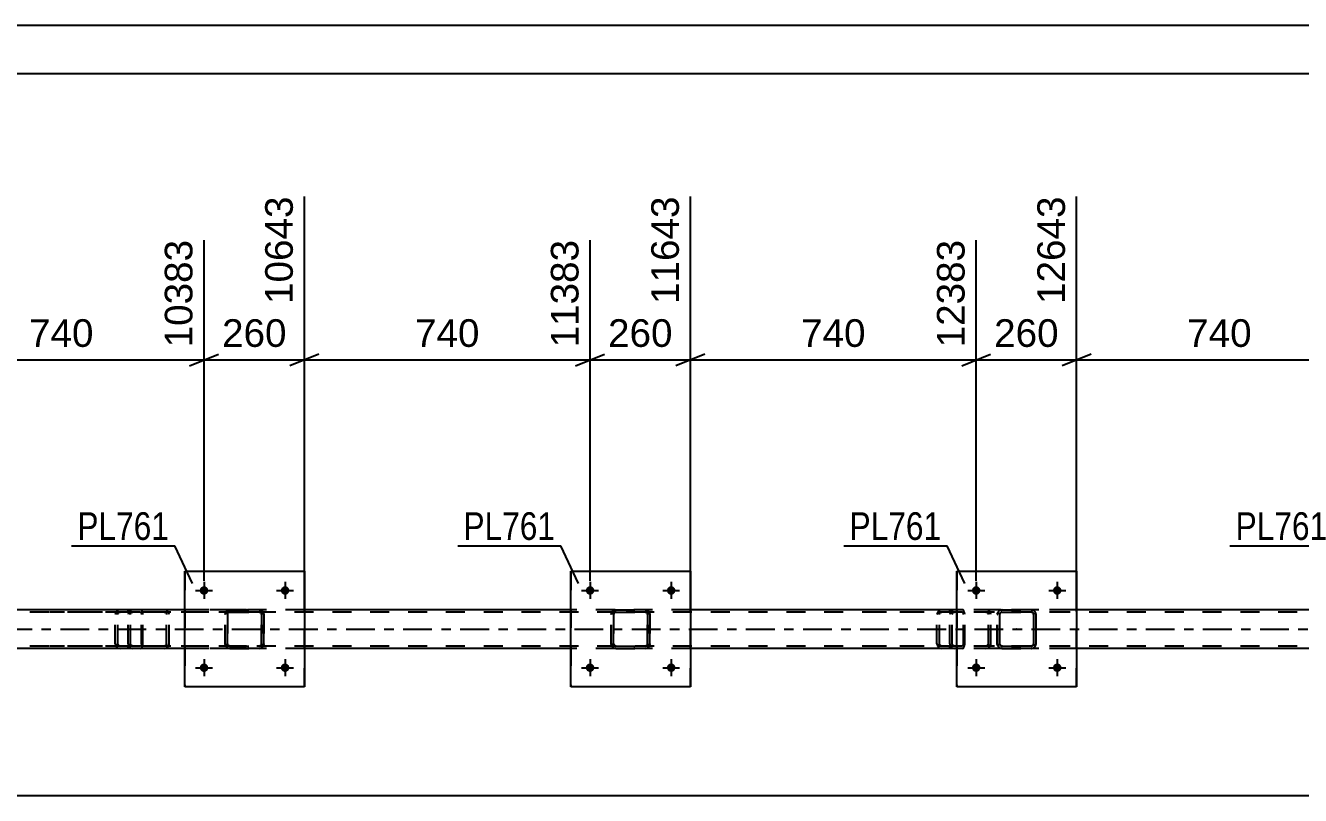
# Model space of a CAD drawing. Header units: millimetres. Extents: x -47 to 794, y -421 to 173.
# Drawn here: x 394.3 to 526.4, y 93.6 to 173.4 of the extents above; entities that cross this region are included whole.
import ezdxf

# ---------------------------------------------------------------- set-up
doc = ezdxf.new("R2010")
doc.units = ezdxf.units.MM
doc.linetypes.add('DXK_LINE_DOT2', pattern=[3.9198, 1.9599, -1.9599])
doc.linetypes.add('DXK_LINE_DOT3', pattern=[5.9187, 2.979, -0.9799, 0.9799, -0.9799])
doc.styles.add('Arial', font='arial.ttf', dxfattribs={"height": 0.2})
doc.styles.add('Arial Narrow', font='ARIALN.TTF', dxfattribs={"height": 0.2})

# ---------------------------------------------------------------- blocks, each defined once
blk = doc.blocks.new('Unknown-203724041-1113')
at = {"color": 5, "linetype": 'Continuous'}
for p, q in [((793.51, 173.4), (-47.49, 173.4)), ((788.51, 168.4), (-42.49, 168.4))]:
    blk.add_line(p, q, dxfattribs=at)
blk = doc.blocks.new('Part-203724041-2615 - 2543')
at = {"color": 7, "linetype": 'DXK_LINE_DOT2'}
for p, q in [((495.01, 112.38), (495.05, 112.56)), ((495.01, 112.38), (495.02, 112.38)), ((495.01, 109.34), (495.01, 112.38)), ((495.05, 112.56), (495.02, 112.38)), ((495.02, 109.34), (495.02, 112.38)), ((495.27, 112.47), (495.25, 112.38)), ((495.26, 112.38), (495.25, 112.38)), ((495.25, 112.38), (495.25, 109.34)), ((495.26, 112.38), (495.28, 112.47)), ((495.26, 109.34), (495.26, 112.38)), ((495.32, 112.55), (495.27, 112.47)), ((495.28, 112.47), (495.33, 112.55)), ((495.31, 112.82), (495.49, 112.86)), ((495.5, 112.86), (495.31, 112.82)), ((495.4, 112.6), (495.32, 112.55)), ((495.33, 112.55), (495.41, 112.6)), ((495.49, 112.62), (495.4, 112.6)), ((495.41, 112.6), (495.5, 112.62)), ((495.5, 112.86), (495.49, 112.86)), ((495.49, 112.86), (498.53, 112.86)), ((495.49, 112.62), (495.5, 112.62)), ((498.53, 112.62), (495.49, 112.62)), ((495.5, 112.86), (498.54, 112.86)), ((495.5, 112.62), (498.54, 112.62)), ((498.53, 112.86), (498.54, 112.86)), ((498.53, 112.86), (498.72, 112.82)), ((498.54, 112.62), (498.53, 112.62)), ((498.63, 112.6), (498.53, 112.62)), ((498.72, 112.82), (498.54, 112.86)), ((498.54, 112.62), (498.63, 112.6)), ((498.63, 112.6), (498.63, 112.6)), ((498.63, 112.6), (498.71, 112.55)), ((498.7, 112.55), (498.63, 112.6)), ((498.76, 112.47), (498.7, 112.55)), ((498.71, 112.55), (498.76, 112.47)), ((498.76, 112.47), (498.78, 112.38)), ((498.77, 112.38), (498.76, 112.47)), ((498.78, 112.38), (498.77, 112.38)), ((498.77, 112.38), (498.77, 109.34)), ((498.78, 109.34), (498.78, 112.38)), ((498.98, 112.56), (499.01, 112.38)), ((499.02, 112.38), (498.98, 112.56)), ((499.02, 112.38), (499.01, 112.38)), ((499.01, 112.38), (499.01, 109.34)), ((499.02, 109.34), (499.02, 112.38)), ((495.02, 109.34), (495.01, 109.34)), ((495.05, 109.15), (495.01, 109.34)), ((495.02, 109.34), (495.05, 109.15)), ((495.25, 109.34), (495.26, 109.34)), ((495.25, 109.34), (495.27, 109.25)), ((495.28, 109.24), (495.26, 109.34)), ((495.27, 109.25), (495.32, 109.17)), ((495.33, 109.17), (495.28, 109.24)), ((495.31, 108.89), (495.31, 108.89)), ((495.49, 108.86), (495.31, 108.89)), ((495.31, 108.89), (495.5, 108.86)), ((495.32, 109.17), (495.4, 109.12)), ((495.41, 109.11), (495.33, 109.17)), ((495.4, 109.12), (495.49, 109.1)), ((495.5, 109.1), (495.41, 109.11)), ((495.5, 109.1), (495.49, 109.1)), ((495.49, 109.1), (498.53, 109.1)), ((495.5, 108.86), (495.49, 108.86)), ((495.49, 108.86), (498.53, 108.86)), ((495.5, 109.1), (498.54, 109.1)), ((495.5, 108.86), (498.54, 108.86)), ((498.53, 109.1), (498.63, 109.12)), ((498.53, 109.1), (498.54, 109.1)), ((498.72, 108.89), (498.53, 108.86)), ((498.53, 108.86), (498.54, 108.86)), ((498.63, 109.11), (498.54, 109.1)), ((498.54, 108.86), (498.72, 108.89)), ((498.71, 109.17), (498.63, 109.11)), ((498.63, 109.12), (498.7, 109.17)), ((498.7, 109.17), (498.76, 109.25)), ((498.76, 109.24), (498.71, 109.17)), ((498.78, 109.34), (498.76, 109.24)), ((498.76, 109.25), (498.77, 109.34)), ((498.77, 109.34), (498.78, 109.34)), ((499.01, 109.34), (498.98, 109.15)), ((498.98, 109.15), (499.02, 109.34)), ((499.01, 109.34), (499.02, 109.34))]:
    blk.add_line(p, q, dxfattribs=at)
at = {"color": 7, "linetype": 'DXK_LINE_DOT3'}
blk.add_line((497.02, 110.86), (497.01, 110.86), dxfattribs=at)
at = {"color": 7, "linetype": 'DXK_LINE_DOT2'}
for centre, start, end in [((495.49, 112.38), 112.5, 157.5), ((495.5, 112.38), 112.5, 157.5), ((498.53, 112.38), 22.5, 67.5), ((498.54, 112.38), 22.5, 67.5), ((495.49, 109.34), 202.5, 247.5), ((495.5, 109.34), 202.5, 247.5), ((498.53, 109.34), 292.5, 337.5), ((498.54, 109.34), 292.5, 337.5)]:
    blk.add_arc(centre, 0.48, start, end, dxfattribs=at)
blk = doc.blocks.new('Bolt-203724041-2624 - 2543')
at = {"linetype": 'Continuous'}
for points in [[(492.38, 106.86), (492.39, 106.95), (492.42, 107.04), (492.46, 107.12), (492.52, 107.18), (492.6, 107.24), (492.68, 107.28), (492.77, 107.29), (492.86, 107.29), (492.95, 107.28), (493.04, 107.24), (493.11, 107.18), (493.17, 107.12), (493.22, 107.04), (493.25, 106.95), (493.26, 106.86), (493.25, 106.77), (493.22, 106.68), (493.17, 106.6), (493.11, 106.53), (493.04, 106.48), (492.95, 106.44), (492.86, 106.42), (492.77, 106.42), (492.68, 106.44), (492.6, 106.48), (492.52, 106.53), (492.46, 106.6), (492.42, 106.68), (492.39, 106.77)], [(500.78, 106.86), (500.79, 106.95), (500.82, 107.04), (500.86, 107.12), (500.92, 107.18), (501, 107.24), (501.08, 107.28), (501.17, 107.29), (501.26, 107.29), (501.35, 107.28), (501.44, 107.24), (501.51, 107.18), (501.57, 107.12), (501.62, 107.04), (501.65, 106.95), (501.66, 106.86), (501.65, 106.77), (501.62, 106.68), (501.57, 106.6), (501.51, 106.53), (501.44, 106.48), (501.35, 106.44), (501.26, 106.42), (501.17, 106.42), (501.08, 106.44), (501, 106.48), (500.92, 106.53), (500.86, 106.6), (500.82, 106.68), (500.79, 106.77)]]:
    blk.add_hatch(color=1, dxfattribs=at).paths.add_polyline_path(points)
at = {"color": 1, "linetype": 'Continuous'}
for p, q in [((492.82, 107.74), (492.82, 105.98)), ((501.22, 107.74), (501.22, 105.98)), ((491.94, 106.86), (493.7, 106.86)), ((500.34, 106.86), (502.1, 106.86))]:
    blk.add_line(p, q, dxfattribs=at)
blk = doc.blocks.new('Bolt-203724041-2625 - 2543')
at = {"linetype": 'Continuous'}
for points in [[(452.38, 114.86), (452.39, 114.95), (452.42, 115.04), (452.46, 115.12), (452.52, 115.18), (452.6, 115.24), (452.68, 115.28), (452.77, 115.29), (452.86, 115.29), (452.95, 115.28), (453.04, 115.24), (453.11, 115.18), (453.17, 115.12), (453.22, 115.04), (453.25, 114.95), (453.26, 114.86), (453.25, 114.77), (453.22, 114.68), (453.17, 114.6), (453.11, 114.53), (453.04, 114.48), (452.95, 114.44), (452.86, 114.42), (452.77, 114.42), (452.68, 114.44), (452.6, 114.48), (452.52, 114.53), (452.46, 114.6), (452.42, 114.68), (452.39, 114.77)], [(460.78, 114.86), (460.79, 114.95), (460.82, 115.04), (460.86, 115.12), (460.92, 115.18), (461, 115.24), (461.08, 115.28), (461.17, 115.29), (461.26, 115.29), (461.35, 115.28), (461.44, 115.24), (461.51, 115.18), (461.57, 115.12), (461.62, 115.04), (461.65, 114.95), (461.66, 114.86), (461.65, 114.77), (461.62, 114.68), (461.57, 114.6), (461.51, 114.53), (461.44, 114.48), (461.35, 114.44), (461.26, 114.42), (461.17, 114.42), (461.08, 114.44), (461, 114.48), (460.92, 114.53), (460.86, 114.6), (460.82, 114.68), (460.79, 114.77)]]:
    blk.add_hatch(color=1, dxfattribs=at).paths.add_polyline_path(points)
at = {"color": 1, "linetype": 'Continuous'}
for p, q in [((452.82, 115.74), (452.82, 113.98)), ((461.22, 115.74), (461.22, 113.98)), ((451.94, 114.86), (453.7, 114.86)), ((460.34, 114.86), (462.1, 114.86))]:
    blk.add_line(p, q, dxfattribs=at)
blk = doc.blocks.new('Part-203724041-2568 - 2543')
at = {"color": 7, "linetype": 'DXK_LINE_DOT2'}
for p, q in [((718.15, 112.62), (42.82, 112.62)), ((423.22, 112.86), (410.82, 112.86)), ((463.22, 112.86), (450.82, 112.86)), ((503.22, 112.86), (490.82, 112.86)), ((718.15, 109.1), (42.82, 109.1)), ((423.22, 108.86), (410.82, 108.86)), ((463.22, 108.86), (450.82, 108.86)), ((503.22, 108.86), (490.82, 108.86))]:
    blk.add_line(p, q, dxfattribs=at)
at = {"color": 2, "linetype": 'Continuous'}
for p, q in [((410.82, 112.86), (383.22, 112.86)), ((450.82, 112.86), (423.22, 112.86)), ((490.82, 112.86), (463.22, 112.86)), ((530.82, 112.86), (503.22, 112.86)), ((410.82, 108.86), (383.22, 108.86)), ((450.82, 108.86), (423.22, 108.86)), ((490.82, 108.86), (463.22, 108.86)), ((530.82, 108.86), (503.22, 108.86))]:
    blk.add_line(p, q, dxfattribs=at)
at = {"color": 7, "linetype": 'DXK_LINE_DOT3'}
blk.add_line((42.82, 110.86), (718.15, 110.86), dxfattribs=at)
blk = doc.blocks.new('Part-203724041-2608 - 2543')
at = {"color": 2, "linetype": 'Continuous'}
for p, q in [((410.82, 104.86), (410.82, 116.86)), ((410.82, 116.86), (410.82, 116.86)), ((410.82, 116.86), (423.22, 116.86)), ((423.22, 116.86), (423.22, 104.86)), ((410.82, 104.86), (410.82, 104.86)), ((423.22, 104.86), (410.82, 104.86))]:
    blk.add_line(p, q, dxfattribs=at)
at = {"color": 7, "linetype": 'DXK_LINE_DOT2'}
for p, q in [((410.82, 116.86), (410.82, 104.86)), ((410.82, 116.86), (410.82, 116.86)), ((423.22, 104.86), (423.22, 116.86)), ((410.82, 104.86), (410.82, 104.86))]:
    blk.add_line(p, q, dxfattribs=at)
blk = doc.blocks.new('Part-203724041-2609 - 2543')
at = {"color": 7, "linetype": 'DXK_LINE_DOT2'}
for p, q in [((455.01, 112.38), (455.05, 112.56)), ((455.01, 112.38), (455.02, 112.38)), ((455.01, 109.34), (455.01, 112.38)), ((455.06, 112.56), (455.02, 112.38)), ((455.02, 109.34), (455.02, 112.38)), ((455.27, 112.47), (455.25, 112.38)), ((455.26, 112.38), (455.25, 112.38)), ((455.25, 112.38), (455.25, 109.34)), ((455.26, 112.38), (455.28, 112.47)), ((455.26, 109.34), (455.26, 112.38)), ((455.32, 112.55), (455.27, 112.47)), ((455.28, 112.47), (455.33, 112.55)), ((455.31, 112.82), (455.49, 112.86)), ((455.5, 112.86), (455.31, 112.82)), ((455.4, 112.6), (455.32, 112.55)), ((455.33, 112.55), (455.41, 112.6)), ((455.49, 112.62), (455.4, 112.6)), ((455.41, 112.6), (455.5, 112.62)), ((455.5, 112.86), (455.49, 112.86)), ((455.49, 112.86), (458.53, 112.86)), ((455.49, 112.62), (455.5, 112.62)), ((458.53, 112.62), (455.49, 112.62)), ((455.5, 112.86), (458.54, 112.86)), ((455.5, 112.62), (458.54, 112.62)), ((458.53, 112.86), (458.54, 112.86)), ((458.53, 112.86), (458.72, 112.82)), ((458.54, 112.62), (458.53, 112.62)), ((458.63, 112.6), (458.53, 112.62)), ((458.72, 112.82), (458.54, 112.86)), ((458.54, 112.62), (458.63, 112.6)), ((458.63, 112.6), (458.63, 112.6)), ((458.63, 112.6), (458.71, 112.55)), ((458.7, 112.55), (458.63, 112.6)), ((458.76, 112.47), (458.7, 112.55)), ((458.71, 112.55), (458.76, 112.47)), ((458.76, 112.47), (458.78, 112.38)), ((458.77, 112.38), (458.76, 112.47)), ((458.78, 112.38), (458.77, 112.38)), ((458.77, 112.38), (458.77, 109.34)), ((458.78, 109.34), (458.78, 112.38)), ((458.98, 112.56), (459.01, 112.38)), ((459.02, 112.38), (458.98, 112.56)), ((459.02, 112.38), (459.01, 112.38)), ((459.01, 112.38), (459.01, 109.34)), ((459.02, 109.34), (459.02, 112.38)), ((455.02, 109.34), (455.01, 109.34)), ((455.05, 109.15), (455.01, 109.34)), ((455.02, 109.34), (455.06, 109.15)), ((455.25, 109.34), (455.26, 109.34)), ((455.25, 109.34), (455.27, 109.25)), ((455.28, 109.24), (455.26, 109.34)), ((455.27, 109.25), (455.32, 109.17)), ((455.33, 109.17), (455.28, 109.24)), ((455.31, 108.89), (455.31, 108.89)), ((455.49, 108.86), (455.31, 108.89)), ((455.31, 108.89), (455.5, 108.86)), ((455.32, 109.17), (455.4, 109.12)), ((455.41, 109.11), (455.33, 109.17)), ((455.4, 109.12), (455.49, 109.1)), ((455.5, 109.1), (455.41, 109.11)), ((455.5, 109.1), (455.49, 109.1)), ((455.49, 109.1), (458.53, 109.1)), ((455.5, 108.86), (455.49, 108.86)), ((455.49, 108.86), (458.53, 108.86)), ((455.5, 109.1), (458.54, 109.1)), ((455.5, 108.86), (458.54, 108.86)), ((458.53, 109.1), (458.63, 109.12)), ((458.53, 109.1), (458.54, 109.1)), ((458.72, 108.89), (458.53, 108.86)), ((458.53, 108.86), (458.54, 108.86)), ((458.63, 109.11), (458.54, 109.1)), ((458.54, 108.86), (458.72, 108.89)), ((458.71, 109.17), (458.63, 109.11)), ((458.63, 109.12), (458.7, 109.17)), ((458.7, 109.17), (458.76, 109.25)), ((458.76, 109.24), (458.71, 109.17)), ((458.78, 109.34), (458.76, 109.24)), ((458.76, 109.25), (458.77, 109.34)), ((458.77, 109.34), (458.78, 109.34)), ((459.01, 109.34), (458.98, 109.15)), ((458.98, 109.15), (459.02, 109.34)), ((459.01, 109.34), (459.02, 109.34))]:
    blk.add_line(p, q, dxfattribs=at)
at = {"color": 7, "linetype": 'DXK_LINE_DOT3'}
blk.add_line((457.02, 110.86), (457.01, 110.86), dxfattribs=at)
at = {"color": 7, "linetype": 'DXK_LINE_DOT2'}
for centre, start, end in [((455.49, 112.38), 112.5, 157.5), ((455.5, 112.38), 112.5, 157.5), ((458.53, 112.38), 22.5, 67.5), ((458.54, 112.38), 22.5, 67.5), ((455.49, 109.34), 202.5, 247.5), ((455.5, 109.34), 202.5, 247.5), ((458.53, 109.34), 292.5, 337.5), ((458.54, 109.34), 292.5, 337.5)]:
    blk.add_arc(centre, 0.48, start, end, dxfattribs=at)
blk = doc.blocks.new('Part-203724041-2614 - 2543')
at = {"color": 2, "linetype": 'Continuous'}
for p, q in [((450.82, 104.86), (450.82, 116.86)), ((450.82, 116.86), (450.82, 116.86)), ((450.82, 116.86), (463.22, 116.86)), ((463.22, 116.86), (463.22, 104.86)), ((450.82, 104.86), (450.82, 104.86)), ((463.22, 104.86), (450.82, 104.86))]:
    blk.add_line(p, q, dxfattribs=at)
at = {"color": 7, "linetype": 'DXK_LINE_DOT2'}
for p, q in [((450.82, 116.86), (450.82, 104.86)), ((450.82, 116.86), (450.82, 116.86)), ((463.22, 104.86), (463.22, 116.86)), ((450.82, 104.86), (450.82, 104.86))]:
    blk.add_line(p, q, dxfattribs=at)
blk = doc.blocks.new('Part-203724041-2620 - 2543')
at = {"color": 2, "linetype": 'Continuous'}
for p, q in [((490.82, 104.86), (490.82, 116.86)), ((490.82, 116.86), (490.82, 116.86)), ((490.82, 116.86), (503.22, 116.86)), ((503.22, 116.86), (503.22, 104.86)), ((490.82, 104.86), (490.82, 104.86)), ((503.22, 104.86), (490.82, 104.86))]:
    blk.add_line(p, q, dxfattribs=at)
at = {"color": 7, "linetype": 'DXK_LINE_DOT2'}
for p, q in [((490.82, 116.86), (490.82, 104.86)), ((490.82, 116.86), (490.82, 116.86)), ((503.22, 104.86), (503.22, 116.86)), ((490.82, 104.86), (490.82, 104.86))]:
    blk.add_line(p, q, dxfattribs=at)
blk = doc.blocks.new('Bolt-203724041-2623 - 2543')
at = {"linetype": 'Continuous'}
for points in [[(492.38, 114.86), (492.39, 114.95), (492.42, 115.04), (492.46, 115.12), (492.52, 115.18), (492.6, 115.24), (492.68, 115.28), (492.77, 115.29), (492.86, 115.29), (492.95, 115.28), (493.04, 115.24), (493.11, 115.18), (493.17, 115.12), (493.22, 115.04), (493.25, 114.95), (493.26, 114.86), (493.25, 114.77), (493.22, 114.68), (493.17, 114.6), (493.11, 114.53), (493.04, 114.48), (492.95, 114.44), (492.86, 114.42), (492.77, 114.42), (492.68, 114.44), (492.6, 114.48), (492.52, 114.53), (492.46, 114.6), (492.42, 114.68), (492.39, 114.77)], [(500.78, 114.86), (500.79, 114.95), (500.82, 115.04), (500.86, 115.12), (500.92, 115.18), (501, 115.24), (501.08, 115.28), (501.17, 115.29), (501.26, 115.29), (501.35, 115.28), (501.44, 115.24), (501.51, 115.18), (501.57, 115.12), (501.62, 115.04), (501.65, 114.95), (501.66, 114.86), (501.65, 114.77), (501.62, 114.68), (501.57, 114.6), (501.51, 114.53), (501.44, 114.48), (501.35, 114.44), (501.26, 114.42), (501.17, 114.42), (501.08, 114.44), (501, 114.48), (500.92, 114.53), (500.86, 114.6), (500.82, 114.68), (500.79, 114.77)]]:
    blk.add_hatch(color=1, dxfattribs=at).paths.add_polyline_path(points)
at = {"color": 1, "linetype": 'Continuous'}
for p, q in [((492.82, 115.74), (492.82, 113.98)), ((501.22, 115.74), (501.22, 113.98)), ((491.94, 114.86), (493.7, 114.86)), ((500.34, 114.86), (502.1, 114.86))]:
    blk.add_line(p, q, dxfattribs=at)
blk = doc.blocks.new('Bolt-203724041-2626 - 2543')
at = {"linetype": 'Continuous'}
for points in [[(452.38, 106.86), (452.39, 106.95), (452.42, 107.04), (452.46, 107.12), (452.52, 107.18), (452.6, 107.24), (452.68, 107.28), (452.77, 107.29), (452.86, 107.29), (452.95, 107.28), (453.04, 107.24), (453.11, 107.18), (453.17, 107.12), (453.22, 107.04), (453.25, 106.95), (453.26, 106.86), (453.25, 106.77), (453.22, 106.68), (453.17, 106.6), (453.11, 106.53), (453.04, 106.48), (452.95, 106.44), (452.86, 106.42), (452.77, 106.42), (452.68, 106.44), (452.6, 106.48), (452.52, 106.53), (452.46, 106.6), (452.42, 106.68), (452.39, 106.77)], [(460.78, 106.86), (460.79, 106.95), (460.82, 107.04), (460.86, 107.12), (460.92, 107.18), (461, 107.24), (461.08, 107.28), (461.17, 107.29), (461.26, 107.29), (461.35, 107.28), (461.44, 107.24), (461.51, 107.18), (461.57, 107.12), (461.62, 107.04), (461.65, 106.95), (461.66, 106.86), (461.65, 106.77), (461.62, 106.68), (461.57, 106.6), (461.51, 106.53), (461.44, 106.48), (461.35, 106.44), (461.26, 106.42), (461.17, 106.42), (461.08, 106.44), (461, 106.48), (460.92, 106.53), (460.86, 106.6), (460.82, 106.68), (460.79, 106.77)]]:
    blk.add_hatch(color=1, dxfattribs=at).paths.add_polyline_path(points)
at = {"color": 1, "linetype": 'Continuous'}
for p, q in [((452.82, 107.74), (452.82, 105.98)), ((461.22, 107.74), (461.22, 105.98)), ((451.94, 106.86), (453.7, 106.86)), ((460.34, 106.86), (462.1, 106.86))]:
    blk.add_line(p, q, dxfattribs=at)
blk = doc.blocks.new('Bolt-203724041-2627 - 2543')
at = {"linetype": 'Continuous'}
for points in [[(412.38, 114.86), (412.39, 114.95), (412.42, 115.04), (412.46, 115.12), (412.53, 115.18), (412.6, 115.24), (412.68, 115.28), (412.77, 115.29), (412.87, 115.29), (412.96, 115.28), (413.04, 115.24), (413.11, 115.18), (413.18, 115.12), (413.22, 115.04), (413.25, 114.95), (413.26, 114.86), (413.25, 114.77), (413.22, 114.68), (413.18, 114.6), (413.11, 114.53), (413.04, 114.48), (412.96, 114.44), (412.87, 114.42), (412.77, 114.42), (412.68, 114.44), (412.6, 114.48), (412.53, 114.53), (412.46, 114.6), (412.42, 114.68), (412.39, 114.77)], [(420.78, 114.86), (420.79, 114.95), (420.82, 115.04), (420.86, 115.12), (420.93, 115.18), (421, 115.24), (421.08, 115.28), (421.17, 115.29), (421.27, 115.29), (421.36, 115.28), (421.44, 115.24), (421.51, 115.18), (421.58, 115.12), (421.62, 115.04), (421.65, 114.95), (421.66, 114.86), (421.65, 114.77), (421.62, 114.68), (421.58, 114.6), (421.51, 114.53), (421.44, 114.48), (421.36, 114.44), (421.27, 114.42), (421.17, 114.42), (421.08, 114.44), (421, 114.48), (420.93, 114.53), (420.86, 114.6), (420.82, 114.68), (420.79, 114.77)]]:
    blk.add_hatch(color=1, dxfattribs=at).paths.add_polyline_path(points)
at = {"color": 1, "linetype": 'Continuous'}
for p, q in [((412.82, 115.74), (412.82, 113.98)), ((421.22, 115.74), (421.22, 113.98)), ((411.94, 114.86), (413.7, 114.86)), ((420.34, 114.86), (422.1, 114.86))]:
    blk.add_line(p, q, dxfattribs=at)
blk = doc.blocks.new('Part-203724041-2647 - 2543')
at = {"color": 7, "linetype": 'DXK_LINE_DOT2'}
for p, q in [((490.12, 112.56), (490.08, 112.38)), ((490.08, 109.34), (490.08, 112.38)), ((490.34, 112.38), (490.36, 112.47)), ((490.34, 109.34), (490.34, 112.38)), ((490.36, 112.47), (490.41, 112.55)), ((490.59, 112.86), (490.4, 112.82)), ((490.41, 112.55), (490.49, 112.6)), ((490.49, 112.6), (490.59, 112.62)), ((502.37, 112.86), (490.59, 112.86)), ((502.37, 112.62), (490.59, 112.62)), ((494.02, 112.82), (493.83, 112.86)), ((493.83, 112.62), (493.92, 112.6)), ((493.92, 112.6), (494.01, 112.55)), ((494.01, 112.55), (494.06, 112.47)), ((494.06, 112.47), (494.08, 112.38)), ((494.08, 109.34), (494.08, 112.38)), ((494.34, 112.38), (494.3, 112.56)), ((494.34, 109.34), (494.34, 112.38)), ((490.08, 109.34), (490.12, 109.15)), ((490.36, 109.25), (490.34, 109.34)), ((490.41, 109.17), (490.36, 109.25)), ((490.4, 108.89), (490.59, 108.86)), ((490.49, 109.12), (490.41, 109.17)), ((490.59, 109.1), (490.49, 109.12)), ((502.37, 109.1), (490.59, 109.1)), ((502.37, 108.86), (490.59, 108.86)), ((493.92, 109.12), (493.83, 109.1)), ((493.83, 108.86), (494.02, 108.89)), ((494.01, 109.17), (493.92, 109.12)), ((494.06, 109.25), (494.01, 109.17)), ((494.08, 109.34), (494.06, 109.25)), ((494.3, 109.15), (494.34, 109.34))]:
    blk.add_line(p, q, dxfattribs=at)
for centre, start, end in [((490.57, 112.36), 110.7583, 155.68), ((493.85, 112.36), 24.32, 69.2417), ((490.57, 109.36), 204.32, 249.2417), ((493.85, 109.36), 290.7583, 335.68)]:
    blk.add_arc(centre, 0.496, start, end, dxfattribs=at)
blk = doc.blocks.new('Part-203724041-2648 - 2543')
at = {"color": 7, "linetype": 'DXK_LINE_DOT2'}
for p, q in [((404.99, 112.56), (404.95, 112.38)), ((404.95, 109.34), (404.95, 112.38)), ((405.2, 112.38), (405.22, 112.47)), ((405.2, 109.34), (405.2, 112.38)), ((405.22, 112.47), (405.28, 112.55)), ((405.46, 112.86), (405.26, 112.82)), ((405.28, 112.55), (405.36, 112.6)), ((405.36, 112.6), (405.46, 112.62)), ((417.23, 112.86), (405.46, 112.86)), ((417.23, 112.62), (405.46, 112.62)), ((408.89, 112.82), (408.69, 112.86)), ((408.69, 112.62), (408.79, 112.6)), ((408.79, 112.6), (408.87, 112.55)), ((408.87, 112.55), (408.93, 112.47)), ((408.93, 112.47), (408.95, 112.38)), ((408.95, 109.34), (408.95, 112.38)), ((409.2, 112.38), (409.16, 112.56)), ((409.2, 109.34), (409.2, 112.38)), ((404.95, 109.34), (404.99, 109.15)), ((405.22, 109.25), (405.2, 109.34)), ((405.28, 109.17), (405.22, 109.25)), ((405.26, 108.89), (405.46, 108.86)), ((405.36, 109.12), (405.28, 109.17)), ((405.46, 109.1), (405.36, 109.12)), ((417.23, 109.1), (405.46, 109.1)), ((417.23, 108.86), (405.46, 108.86)), ((408.79, 109.12), (408.69, 109.1)), ((408.69, 108.86), (408.89, 108.89)), ((408.87, 109.17), (408.79, 109.12)), ((408.93, 109.25), (408.87, 109.17)), ((408.95, 109.34), (408.93, 109.25)), ((409.16, 109.15), (409.2, 109.34))]:
    blk.add_line(p, q, dxfattribs=at)
for centre, start, end in [((405.44, 112.36), 110.7583, 155.68), ((408.71, 112.36), 24.32, 69.2417), ((405.44, 109.36), 204.32, 249.2417), ((408.71, 109.36), 290.7583, 335.68)]:
    blk.add_arc(centre, 0.496, start, end, dxfattribs=at)
blk = doc.blocks.new('Bolt-203724041-2656 - 2543')
at = {"linetype": 'Continuous'}
for points in [[(412.38, 106.86), (412.39, 106.95), (412.42, 107.04), (412.46, 107.12), (412.53, 107.18), (412.6, 107.24), (412.68, 107.28), (412.77, 107.29), (412.87, 107.29), (412.96, 107.28), (413.04, 107.24), (413.11, 107.18), (413.18, 107.12), (413.22, 107.04), (413.25, 106.95), (413.26, 106.86), (413.25, 106.77), (413.22, 106.68), (413.18, 106.6), (413.11, 106.53), (413.04, 106.48), (412.96, 106.44), (412.87, 106.42), (412.77, 106.42), (412.68, 106.44), (412.6, 106.48), (412.53, 106.53), (412.46, 106.6), (412.42, 106.68), (412.39, 106.77)], [(420.78, 106.86), (420.79, 106.95), (420.82, 107.04), (420.86, 107.12), (420.93, 107.18), (421, 107.24), (421.08, 107.28), (421.17, 107.29), (421.27, 107.29), (421.36, 107.28), (421.44, 107.24), (421.51, 107.18), (421.58, 107.12), (421.62, 107.04), (421.65, 106.95), (421.66, 106.86), (421.65, 106.77), (421.62, 106.68), (421.58, 106.6), (421.51, 106.53), (421.44, 106.48), (421.36, 106.44), (421.27, 106.42), (421.17, 106.42), (421.08, 106.44), (421, 106.48), (420.93, 106.53), (420.86, 106.6), (420.82, 106.68), (420.79, 106.77)]]:
    blk.add_hatch(color=1, dxfattribs=at).paths.add_polyline_path(points)
at = {"color": 1, "linetype": 'Continuous'}
for p, q in [((412.82, 107.74), (412.82, 105.98)), ((421.22, 107.74), (421.22, 105.98)), ((411.94, 106.86), (413.7, 106.86)), ((420.34, 106.86), (422.1, 106.86))]:
    blk.add_line(p, q, dxfattribs=at)
blk = doc.blocks.new('Part-203724041-2751 - 2543')
at = {"color": 7, "linetype": 'DXK_LINE_DOT2'}
for p, q in [((415.02, 112.38), (415.05, 112.56)), ((415.06, 112.56), (415.02, 112.38)), ((415.02, 109.34), (415.02, 112.38)), ((415.02, 112.38), (415.02, 112.38)), ((415.02, 109.34), (415.02, 112.38)), ((415.26, 112.38), (415.28, 112.47)), ((415.27, 112.47), (415.26, 112.38)), ((415.26, 109.34), (415.26, 112.38)), ((415.26, 112.38), (415.26, 112.38)), ((415.26, 112.38), (415.26, 109.34)), ((415.33, 112.55), (415.27, 112.47)), ((415.28, 112.47), (415.33, 112.55)), ((415.31, 112.82), (415.5, 112.86)), ((415.5, 112.86), (415.32, 112.82)), ((415.33, 112.55), (415.41, 112.6)), ((415.4, 112.6), (415.33, 112.55)), ((415.5, 112.62), (415.4, 112.6)), ((415.41, 112.6), (415.5, 112.62)), ((415.5, 112.86), (418.54, 112.86)), ((415.5, 112.86), (415.5, 112.86)), ((415.5, 112.86), (418.54, 112.86)), ((415.5, 112.62), (418.54, 112.62)), ((415.5, 112.62), (415.5, 112.62)), ((418.54, 112.62), (415.5, 112.62)), ((418.54, 112.86), (418.54, 112.86)), ((418.54, 112.86), (418.72, 112.82)), ((418.72, 112.82), (418.54, 112.86)), ((418.54, 112.62), (418.54, 112.62)), ((418.54, 112.62), (418.63, 112.6)), ((418.63, 112.6), (418.54, 112.62)), ((418.63, 112.6), (418.63, 112.6)), ((418.63, 112.6), (418.71, 112.55)), ((418.71, 112.55), (418.63, 112.6)), ((418.71, 112.55), (418.76, 112.47)), ((418.76, 112.47), (418.71, 112.55)), ((418.76, 112.47), (418.78, 112.38)), ((418.78, 112.38), (418.76, 112.47)), ((418.78, 109.34), (418.78, 112.38)), ((418.78, 112.38), (418.78, 112.38)), ((418.78, 112.38), (418.78, 109.34)), ((418.98, 112.56), (419.02, 112.38)), ((419.02, 112.38), (418.98, 112.56)), ((419.02, 109.34), (419.02, 112.38)), ((419.02, 112.38), (419.02, 112.38)), ((419.02, 112.38), (419.02, 109.34)), ((415.02, 109.34), (415.02, 109.34)), ((415.05, 109.15), (415.02, 109.34)), ((415.02, 109.34), (415.06, 109.15)), ((415.26, 109.34), (415.26, 109.34)), ((415.28, 109.24), (415.26, 109.34)), ((415.26, 109.34), (415.27, 109.25)), ((415.27, 109.25), (415.33, 109.17)), ((415.33, 109.17), (415.28, 109.24)), ((415.31, 108.89), (415.32, 108.89)), ((415.5, 108.86), (415.31, 108.89)), ((415.32, 108.89), (415.5, 108.86)), ((415.41, 109.11), (415.33, 109.17)), ((415.33, 109.17), (415.4, 109.12)), ((415.4, 109.12), (415.5, 109.1)), ((415.5, 109.1), (415.41, 109.11)), ((415.5, 109.1), (418.54, 109.1)), ((415.5, 109.1), (415.5, 109.1)), ((415.5, 109.1), (418.54, 109.1)), ((415.5, 108.86), (418.54, 108.86)), ((415.5, 108.86), (415.5, 108.86)), ((415.5, 108.86), (418.54, 108.86)), ((418.54, 109.1), (418.63, 109.12)), ((418.63, 109.11), (418.54, 109.1)), ((418.54, 109.1), (418.54, 109.1)), ((418.72, 108.89), (418.54, 108.86)), ((418.54, 108.86), (418.72, 108.89)), ((418.54, 108.86), (418.54, 108.86)), ((418.71, 109.17), (418.63, 109.11)), ((418.63, 109.12), (418.71, 109.17)), ((418.71, 109.17), (418.76, 109.25)), ((418.76, 109.24), (418.71, 109.17)), ((418.78, 109.34), (418.76, 109.24)), ((418.76, 109.25), (418.78, 109.34)), ((418.78, 109.34), (418.78, 109.34)), ((419.02, 109.34), (418.98, 109.15)), ((418.98, 109.15), (419.02, 109.34)), ((419.02, 109.34), (419.02, 109.34))]:
    blk.add_line(p, q, dxfattribs=at)
at = {"color": 7, "linetype": 'DXK_LINE_DOT3'}
blk.add_line((417.02, 110.86), (417.01, 110.86), dxfattribs=at)
at = {"color": 7, "linetype": 'DXK_LINE_DOT2'}
for centre, start, end in [((415.5, 112.38), 112.5, 157.5), ((415.5, 112.38), 112.5, 157.5), ((418.54, 112.38), 22.5, 67.5), ((418.54, 112.38), 22.5, 67.5), ((415.5, 109.34), 202.5, 247.5), ((415.5, 109.34), 202.5, 247.5), ((418.54, 109.34), 292.5, 337.5), ((418.54, 109.34), 292.5, 337.5)]:
    blk.add_arc(centre, 0.48, start, end, dxfattribs=at)
blk = doc.blocks.new('Part-203724041-2770 - 2543')
at = {"color": 7, "linetype": 'DXK_LINE_DOT2'}
for p, q in [((406.22, 112.86), (396.82, 112.86)), ((406.22, 112.62), (396.82, 112.62)), ((403.67, 112.56), (403.63, 112.38)), ((403.63, 109.34), (403.63, 112.38)), ((403.88, 112.38), (403.9, 112.47)), ((403.88, 109.34), (403.88, 112.38)), ((403.9, 112.47), (403.95, 112.55)), ((404.13, 112.86), (403.94, 112.82)), ((403.95, 112.55), (404.04, 112.6)), ((404.04, 112.6), (404.13, 112.62)), ((404.95, 112.62), (404.95, 112.86)), ((406.33, 112.82), (406.22, 112.86)), ((406.22, 112.62), (406.27, 112.6)), ((406.27, 112.6), (406.32, 112.55)), ((406.32, 112.55), (406.35, 112.47)), ((406.41, 112.72), (406.33, 112.82)), ((406.35, 112.47), (406.36, 112.38)), ((406.36, 109.34), (406.36, 112.38)), ((406.47, 112.56), (406.41, 112.72)), ((406.49, 112.38), (406.47, 112.56)), ((406.49, 109.34), (406.49, 112.38)), ((406.22, 109.1), (396.82, 109.1)), ((406.22, 108.86), (396.82, 108.86)), ((403.63, 109.34), (403.67, 109.15)), ((403.9, 109.25), (403.88, 109.34)), ((403.95, 109.17), (403.9, 109.25)), ((403.94, 108.89), (404.13, 108.86)), ((404.04, 109.12), (403.95, 109.17)), ((404.13, 109.1), (404.04, 109.12)), ((404.95, 108.89), (404.95, 109.1)), ((404.95, 108.86), (404.95, 108.89)), ((406.27, 109.12), (406.22, 109.1)), ((406.22, 108.86), (406.33, 108.89)), ((406.32, 109.17), (406.27, 109.12)), ((406.35, 109.25), (406.32, 109.17)), ((406.33, 108.89), (406.41, 109)), ((406.36, 109.34), (406.35, 109.25)), ((406.41, 109), (406.47, 109.15)), ((406.47, 109.15), (406.49, 109.34))]:
    blk.add_line(p, q, dxfattribs=at)
for centre, start, end in [((404.12, 112.36), 111.1941, 156.1506), ((404.12, 109.35), 203.8494, 248.8059)]:
    blk.add_arc(centre, 0.492, start, end, dxfattribs=at)
blk = doc.blocks.new('Part-203724041-2771 - 2543')
at = {"color": 7, "linetype": 'DXK_LINE_DOT2'}
for p, q in [((491.36, 112.86), (481.95, 112.86)), ((491.36, 112.62), (481.95, 112.62)), ((488.8, 112.56), (488.76, 112.38)), ((488.76, 109.34), (488.76, 112.38)), ((489.01, 112.38), (489.03, 112.47)), ((489.01, 109.34), (489.01, 112.38)), ((489.03, 112.47), (489.09, 112.55)), ((489.27, 112.86), (489.07, 112.82)), ((489.09, 112.55), (489.17, 112.6)), ((489.17, 112.6), (489.27, 112.62)), ((490.08, 112.62), (490.08, 112.86)), ((491.46, 112.82), (491.36, 112.86)), ((491.36, 112.62), (491.41, 112.6)), ((491.41, 112.6), (491.45, 112.55)), ((491.45, 112.55), (491.48, 112.47)), ((491.55, 112.72), (491.46, 112.82)), ((491.48, 112.47), (491.49, 112.38)), ((491.49, 109.34), (491.49, 112.38)), ((491.61, 112.56), (491.55, 112.72)), ((491.63, 112.38), (491.61, 112.56)), ((491.63, 109.34), (491.63, 112.38)), ((491.36, 109.1), (481.95, 109.1)), ((491.36, 108.86), (481.95, 108.86)), ((488.76, 109.34), (488.8, 109.15)), ((489.03, 109.25), (489.01, 109.34)), ((489.09, 109.17), (489.03, 109.25)), ((489.07, 108.89), (489.27, 108.86)), ((489.17, 109.12), (489.09, 109.17)), ((489.27, 109.1), (489.17, 109.12)), ((490.08, 108.89), (490.08, 109.1)), ((490.08, 108.86), (490.08, 108.89)), ((491.41, 109.12), (491.36, 109.1)), ((491.36, 108.86), (491.46, 108.89)), ((491.45, 109.17), (491.41, 109.12)), ((491.48, 109.25), (491.45, 109.17)), ((491.46, 108.89), (491.55, 109)), ((491.49, 109.34), (491.48, 109.25)), ((491.55, 109), (491.61, 109.15)), ((491.61, 109.15), (491.63, 109.34))]:
    blk.add_line(p, q, dxfattribs=at)
for centre, start, end in [((489.25, 112.36), 111.1941, 156.1506), ((489.25, 109.35), 203.8494, 248.8059)]:
    blk.add_arc(centre, 0.492, start, end, dxfattribs=at)
blk = doc.blocks.new('StraightDimension-203724041-2861 - 2543')
at = {"color": 7, "linetype": 'Continuous'}
blk.add_line((8.98, 93.62), (718.15, 93.62), dxfattribs=at)
blk = doc.blocks.new('StraightDimension-203724041-7351 - 2543')
at = {"color": 7, "linetype": 'Continuous'}
for p, q in [((423.22, 113.62), (423.22, 155.67)), ((412.82, 115.86), (412.82, 151.17)), ((411.32, 138.15), (414.32, 139.35)), ((412.82, 138.75), (423.22, 138.75)), ((424.72, 139.35), (421.72, 138.15))]:
    blk.add_line(p, q, dxfattribs=at)
at = {"color": 0}
blk.add_wipeout([(421.96, 139.5), (421.96, 143.7), (414.09, 143.7), (414.09, 139.5)], dxfattribs=at)
at = {"color": 3, "style": 'Arial'}
blk.add_text('260', height=2.865, dxfattribs=at).set_placement((414.69, 140.1))
at = {"color": 0, "linetype": 'Continuous'}
blk.add_wipeout([(422.62, 156.27), (418.42, 156.27), (418.42, 143.95), (422.62, 143.95)], dxfattribs=at)
at = {"color": 3, "linetype": 'Continuous', "style": 'Arial'}
blk.add_text('10643', height=2.865, rotation=90.0002, dxfattribs=at).set_placement((422.02, 144.55))
blk = doc.blocks.new('StraightDimension-203724041-7346 - 2543')
at = {"color": 7, "linetype": 'Continuous'}
for p, q in [((503.22, 113.86), (503.22, 155.67)), ((532.82, 115.86), (532.82, 151.17)), ((504.72, 139.35), (501.72, 138.15)), ((503.22, 138.75), (532.82, 138.75)), ((531.32, 138.15), (534.32, 139.35))]:
    blk.add_line(p, q, dxfattribs=at)
at = {"color": 0}
blk.add_wipeout([(521.95, 139.5), (521.95, 143.7), (514.08, 143.7), (514.08, 139.5)], dxfattribs=at)
at = {"color": 3, "style": 'Arial'}
blk.add_text('740', height=2.865, dxfattribs=at).set_placement((514.68, 140.1))
at = {"color": 0, "linetype": 'Continuous'}
blk.add_wipeout([(532.22, 151.77), (528.02, 151.77), (528.02, 139.45), (532.22, 139.45)], dxfattribs=at)
at = {"color": 3, "linetype": 'Continuous', "style": 'Arial'}
blk.add_text('13383', height=2.865, rotation=90.0002, dxfattribs=at).set_placement((531.62, 140.05))
blk = doc.blocks.new('StraightDimension-203724041-7347 - 2543')
at = {"color": 7, "linetype": 'Continuous'}
for p, q in [((503.22, 113.86), (503.22, 155.67)), ((492.82, 115.86), (492.82, 151.17)), ((491.32, 138.15), (494.32, 139.35)), ((492.82, 138.75), (503.22, 138.75)), ((504.72, 139.35), (501.72, 138.15))]:
    blk.add_line(p, q, dxfattribs=at)
at = {"color": 0}
blk.add_wipeout([(501.95, 139.5), (501.95, 143.7), (494.08, 143.7), (494.08, 139.5)], dxfattribs=at)
at = {"color": 3, "style": 'Arial'}
blk.add_text('260', height=2.865, dxfattribs=at).set_placement((494.68, 140.1))
at = {"color": 0, "linetype": 'Continuous'}
blk.add_wipeout([(502.62, 156.27), (498.42, 156.27), (498.42, 143.95), (502.62, 143.95)], dxfattribs=at)
at = {"color": 3, "linetype": 'Continuous', "style": 'Arial'}
blk.add_text('12643', height=2.865, rotation=90.0002, dxfattribs=at).set_placement((502.02, 144.55))
blk = doc.blocks.new('StraightDimension-203724041-7348 - 2543')
at = {"color": 7, "linetype": 'Continuous'}
for p, q in [((463.22, 113.86), (463.22, 155.67)), ((492.82, 115.86), (492.82, 151.17)), ((464.72, 139.35), (461.72, 138.15)), ((463.22, 138.75), (492.82, 138.75)), ((491.32, 138.15), (494.32, 139.35))]:
    blk.add_line(p, q, dxfattribs=at)
at = {"color": 0}
blk.add_wipeout([(481.95, 139.5), (481.95, 143.7), (474.08, 143.7), (474.08, 139.5)], dxfattribs=at)
at = {"color": 3, "style": 'Arial'}
blk.add_text('740', height=2.865, dxfattribs=at).set_placement((474.68, 140.1))
at = {"color": 0, "linetype": 'Continuous'}
blk.add_wipeout([(492.22, 151.77), (488.02, 151.77), (488.02, 139.45), (492.22, 139.45)], dxfattribs=at)
at = {"color": 3, "linetype": 'Continuous', "style": 'Arial'}
blk.add_text('12383', height=2.865, rotation=90.0002, dxfattribs=at).set_placement((491.62, 140.05))
blk = doc.blocks.new('StraightDimension-203724041-7349 - 2543')
at = {"color": 7, "linetype": 'Continuous'}
for p, q in [((463.22, 113.86), (463.22, 155.67)), ((452.82, 115.86), (452.82, 151.17)), ((451.32, 138.15), (454.32, 139.35)), ((452.82, 138.75), (463.22, 138.75)), ((464.72, 139.35), (461.72, 138.15))]:
    blk.add_line(p, q, dxfattribs=at)
at = {"color": 0}
blk.add_wipeout([(461.95, 139.5), (461.95, 143.7), (454.08, 143.7), (454.08, 139.5)], dxfattribs=at)
at = {"color": 3, "style": 'Arial'}
blk.add_text('260', height=2.865, dxfattribs=at).set_placement((454.68, 140.1))
at = {"color": 0, "linetype": 'Continuous'}
blk.add_wipeout([(462.62, 156.27), (458.42, 156.27), (458.42, 143.95), (462.62, 143.95)], dxfattribs=at)
at = {"color": 3, "linetype": 'Continuous', "style": 'Arial'}
blk.add_text('11643', height=2.865, rotation=90.0002, dxfattribs=at).set_placement((462.02, 144.55))
blk = doc.blocks.new('StraightDimension-203724041-7350 - 2543')
at = {"color": 7, "linetype": 'Continuous'}
for p, q in [((423.22, 113.62), (423.22, 155.67)), ((452.82, 115.86), (452.82, 151.17)), ((424.72, 139.35), (421.72, 138.15)), ((423.22, 138.75), (452.82, 138.75)), ((451.32, 138.15), (454.32, 139.35))]:
    blk.add_line(p, q, dxfattribs=at)
at = {"color": 0}
blk.add_wipeout([(441.96, 139.5), (441.96, 143.7), (434.08, 143.7), (434.08, 139.5)], dxfattribs=at)
at = {"color": 3, "style": 'Arial'}
blk.add_text('740', height=2.865, dxfattribs=at).set_placement((434.68, 140.1))
at = {"color": 0, "linetype": 'Continuous'}
blk.add_wipeout([(452.22, 151.77), (448.02, 151.77), (448.02, 139.45), (452.22, 139.45)], dxfattribs=at)
at = {"color": 3, "linetype": 'Continuous', "style": 'Arial'}
blk.add_text('11383', height=2.865, rotation=90.0002, dxfattribs=at).set_placement((451.62, 140.05))
blk = doc.blocks.new('StraightDimension-203724041-7352 - 2543')
at = {"color": 7, "linetype": 'Continuous'}
for p, q in [((383.22, 113.86), (383.22, 153.45)), ((412.82, 115.86), (412.82, 151.17)), ((384.72, 139.35), (381.72, 138.15)), ((383.22, 138.75), (412.82, 138.75)), ((411.32, 138.15), (414.32, 139.35))]:
    blk.add_line(p, q, dxfattribs=at)
at = {"color": 0}
blk.add_wipeout([(401.96, 139.5), (401.96, 143.7), (394.09, 143.7), (394.09, 139.5)], dxfattribs=at)
at = {"color": 3, "style": 'Arial'}
blk.add_text('740', height=2.865, dxfattribs=at).set_placement((394.69, 140.1))
at = {"color": 0, "linetype": 'Continuous'}
blk.add_wipeout([(412.22, 151.77), (408.02, 151.77), (408.02, 139.45), (412.22, 139.45)], dxfattribs=at)
at = {"color": 3, "linetype": 'Continuous', "style": 'Arial'}
blk.add_text('10383', height=2.865, rotation=90.0002, dxfattribs=at).set_placement((411.62, 140.05))
blk = doc.blocks.new('Mark-203724041-2610 - 2543')
at = {"color": 0}
blk.add_wipeout([(449.2, 120.1), (449.2, 123.1), (439.7, 123.1), (439.7, 120.1)], dxfattribs=at)
blk.add_wipeout([(449.2, 120.1), (449.2, 123.1), (439.7, 123.1), (439.7, 120.1)], dxfattribs=at)
at = {"color": 30, "linetype": 'Continuous'}
for p in [(439.1, 119.5), (451.63, 115.6)]:
    blk.add_line(p, (449.8, 119.5), dxfattribs=at)
at = {"color": 3, "style": 'Arial Narrow'}
blk.add_text('PL761', height=2.863, dxfattribs=at).set_placement((439.7, 120.1))
blk = doc.blocks.new('Mark-203724041-2604 - 2543')
at = {"color": 0}
blk.add_wipeout([(409.21, 120.1), (409.21, 123.1), (399.7, 123.1), (399.7, 120.1)], dxfattribs=at)
blk.add_wipeout([(409.21, 120.1), (409.21, 123.1), (399.7, 123.1), (399.7, 120.1)], dxfattribs=at)
at = {"color": 30, "linetype": 'Continuous'}
for p in [(399.1, 119.5), (411.63, 115.6)]:
    blk.add_line(p, (409.81, 119.5), dxfattribs=at)
at = {"color": 3, "style": 'Arial Narrow'}
blk.add_text('PL761', height=2.863, dxfattribs=at).set_placement((399.7, 120.1))
blk = doc.blocks.new('Mark-203724041-2616 - 2543')
at = {"color": 0}
blk.add_wipeout([(489.2, 120.1), (489.2, 123.1), (479.7, 123.1), (479.7, 120.1)], dxfattribs=at)
blk.add_wipeout([(489.2, 120.1), (489.2, 123.1), (479.7, 123.1), (479.7, 120.1)], dxfattribs=at)
at = {"color": 30, "linetype": 'Continuous'}
for p in [(479.1, 119.5), (491.63, 115.6)]:
    blk.add_line(p, (489.8, 119.5), dxfattribs=at)
at = {"color": 3, "style": 'Arial Narrow'}
blk.add_text('PL761', height=2.863, dxfattribs=at).set_placement((479.7, 120.1))
blk = doc.blocks.new('Mark-203724041-2662 - 2543')
at = {"color": 0}
blk.add_wipeout([(529.2, 120.1), (529.2, 123.1), (519.7, 123.1), (519.7, 120.1)], dxfattribs=at)
blk.add_wipeout([(529.2, 120.1), (529.2, 123.1), (519.7, 123.1), (519.7, 120.1)], dxfattribs=at)
at = {"color": 30, "linetype": 'Continuous'}
for p in [(519.1, 119.5), (531.63, 115.6)]:
    blk.add_line(p, (529.8, 119.5), dxfattribs=at)
at = {"color": 3, "style": 'Arial Narrow'}
blk.add_text('PL761', height=2.863, dxfattribs=at).set_placement((519.7, 120.1))

msp = doc.modelspace()

# ---------------------------------------------------------------- block references
for name in ['Unknown-203724041-1113', 'Part-203724041-2608 - 2543', 'Part-203724041-2614 - 2543', 'Part-203724041-2620 - 2543', 'Bolt-203724041-2627 - 2543', 'Bolt-203724041-2625 - 2543', 'Bolt-203724041-2623 - 2543', 'Part-203724041-2568 - 2543', 'Part-203724041-2770 - 2543', 'Part-203724041-2648 - 2543', 'Part-203724041-2751 - 2543', 'Part-203724041-2609 - 2543', 'Part-203724041-2771 - 2543', 'Part-203724041-2647 - 2543', 'Part-203724041-2615 - 2543', 'Bolt-203724041-2656 - 2543', 'Bolt-203724041-2626 - 2543', 'Bolt-203724041-2624 - 2543']:
    msp.add_blockref(name, (0, 0))

# ---------------------------------------------------------------- next in the draw order: block references
for name in ['StraightDimension-203724041-7351 - 2543', 'StraightDimension-203724041-7346 - 2543', 'StraightDimension-203724041-2861 - 2543']:
    msp.add_blockref(name, (0, 0))

# ---------------------------------------------------------------- next in the draw order: block references
for name in ['StraightDimension-203724041-7347 - 2543', 'StraightDimension-203724041-7352 - 2543', 'Mark-203724041-2662 - 2543']:
    msp.add_blockref(name, (0, 0))

# ---------------------------------------------------------------- next in the draw order: block references
for name in ['StraightDimension-203724041-7348 - 2543', 'Mark-203724041-2604 - 2543']:
    msp.add_blockref(name, (0, 0))

# ---------------------------------------------------------------- next in the draw order: block references
for name in ['StraightDimension-203724041-7349 - 2543', 'Mark-203724041-2616 - 2543']:
    msp.add_blockref(name, (0, 0))

# ---------------------------------------------------------------- next in the draw order: block references
msp.add_blockref('StraightDimension-203724041-7350 - 2543', (0, 0))

# ---------------------------------------------------------------- next in the draw order: block references
msp.add_blockref('Mark-203724041-2610 - 2543', (0, 0))

doc.saveas('drawing.dxf')
